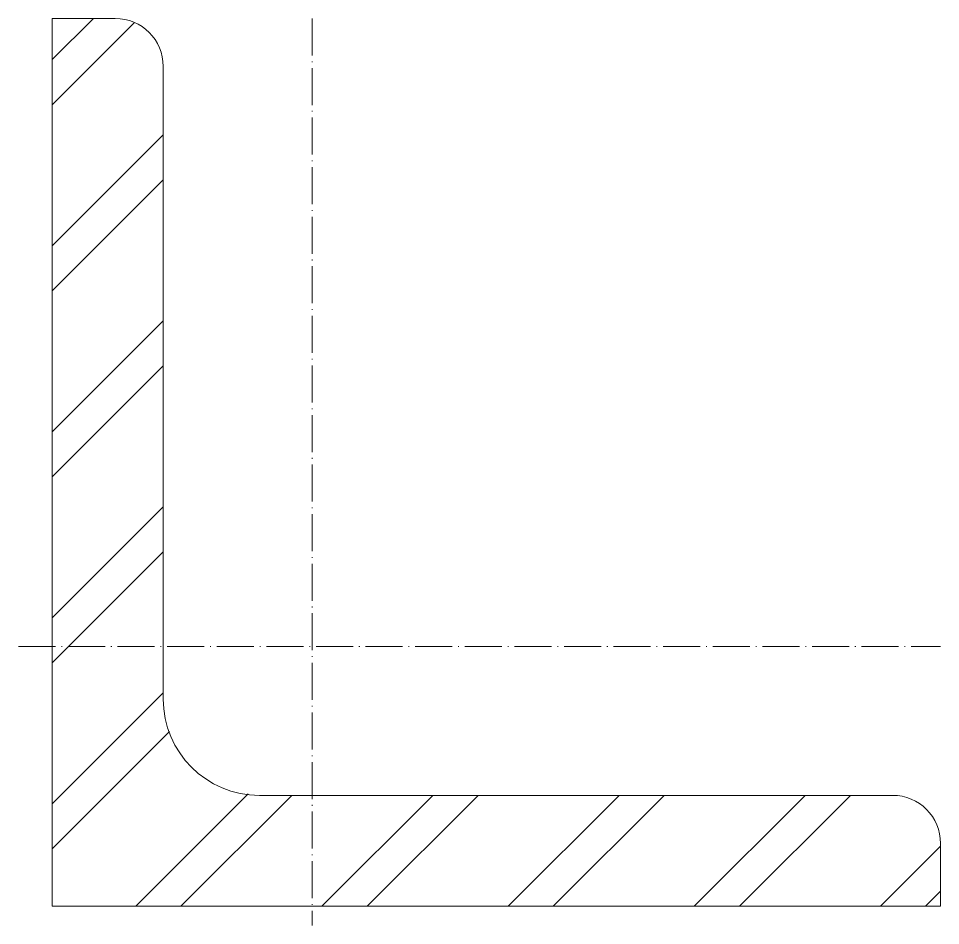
# Model space of a CAD drawing. Header units: metres. Extents: x -5 to 120, y -3 to 120.
import ezdxf

# ---------------------------------------------------------------- set-up
doc = ezdxf.new("R2010")
doc.units = ezdxf.units.M
doc.linetypes.add('MV_hartlijn_staal', pattern=[6.6, 5, -0.8, 0, -0.8])
doc.layers.add('A-DETL-GENF', color=92, linetype='Continuous', lineweight=18)

# ---------------------------------------------------------------- blocks, each defined once
blk = doc.blocks.new('28 Staalprofielen- L-2d - L120_15-3532969-00_0 Basismaterialen')
at = {"layer": 'A-DETL-GENF', "lineweight": 13}
h = blk.add_hatch(dxfattribs=at)
h.set_pattern_fill('FP_196', color=256, style=0, pattern_type=2)
h.set_pattern_definition([(45, (3058.247, -3993.567), (-12.57236, 12.57236), []), (45, (3058.247, -3974.517), (-12.57236, 12.57236), [])])
h.paths.add_polyline_path([(120, 0), (120, 8.5), (119.78, 10.18), (119.13, 11.75), (118.1, 13.1), (116.75, 14.13), (115.18, 14.78), (113.5, 15), (28, 15), (24.64, 15.44), (21.5, 16.74), (18.81, 18.81), (16.74, 21.5), (15.44, 24.64), (15, 28), (15, 113.5), (14.78, 115.18), (14.13, 116.75), (13.1, 118.1), (11.75, 119.13), (10.18, 119.78), (8.5, 120), (0, 120), (0, 0)])
at = {"layer": 'A-DETL-GENF'}
for p, q in [((8.5, 120), (0, 120)), ((0, 120), (0, 0)), ((15, 28), (15, 113.5)), ((113.5, 15), (28, 15)), ((120, 0), (120, 8.5)), ((0, 0), (120, 0))]:
    blk.add_line(p, q, dxfattribs=at)
at = {"layer": 'A-DETL-GENF', "linetype": 'MV_hartlijn_staal', "lineweight": 13}
for p, q in [((35.1, 120), (35.1, -2.6)), ((-4.56, 35.1), (120, 35.1))]:
    blk.add_line(p, q, dxfattribs=at)
at = {"layer": 'A-DETL-GENF'}
for centre, radius, start, end in [((8.5, 113.5), 6.5, 360, 90), ((28, 28), 13, 180, 270), ((113.5, 8.5), 6.5, 360, 90)]:
    blk.add_arc(centre, radius, start, end, dxfattribs=at)

msp = doc.modelspace()

# ---------------------------------------------------------------- block references
msp.add_blockref('28 Staalprofielen- L-2d - L120_15-3532969-00_0 Basismaterialen', (0, 0))

doc.saveas('drawing.dxf')
